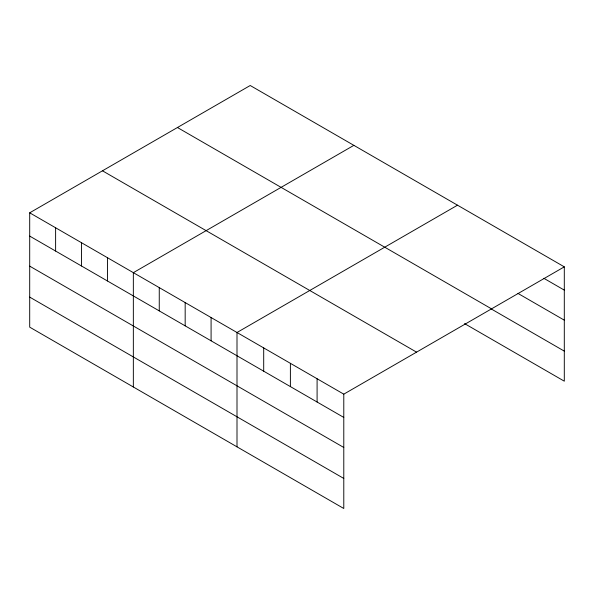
<?xml version="1.0" encoding="UTF-8"?>
<svg xmlns="http://www.w3.org/2000/svg" width="594" height="594" viewBox="0 0 594 594"><rect width="100%" height="100%" fill="white"/><g stroke="black" fill="none" stroke-linecap="round" stroke-linejoin="round"><path stroke-width="0.89" d="M29.7 212.815L343.785 394.156L343.785 508.494L29.7 327.153L29.7 212.815L250.215 85.506L564.3 266.847L564.3 381.185L464.575 323.611M353.861 145.352L133.346 272.661L133.346 386.998M457.506 205.19L236.999 332.499L236.999 446.837M343.785 394.156L564.3 266.847M543.881 278.326L564.3 290.117M517.975 293.421L564.3 320.166M177.443 127.517L491.528 308.858M491.275 308.969L564.3 351.128M102.472 170.805L416.557 352.145M29.7 236.093L343.785 417.426M29.7 266.142L343.785 447.475M29.7 297.104L343.785 478.445M317.092 378.742L317.092 402.012M290.392 363.328L290.392 386.597M263.699 347.913L263.699 371.183M211.085 317.538L211.085 340.815M185.172 302.584L185.172 325.854M159.259 287.622L159.259 310.892M107.44 257.699L107.44 280.969M81.526 242.738L81.526 266.008M55.613 227.777L55.613 251.047"/></g></svg>
